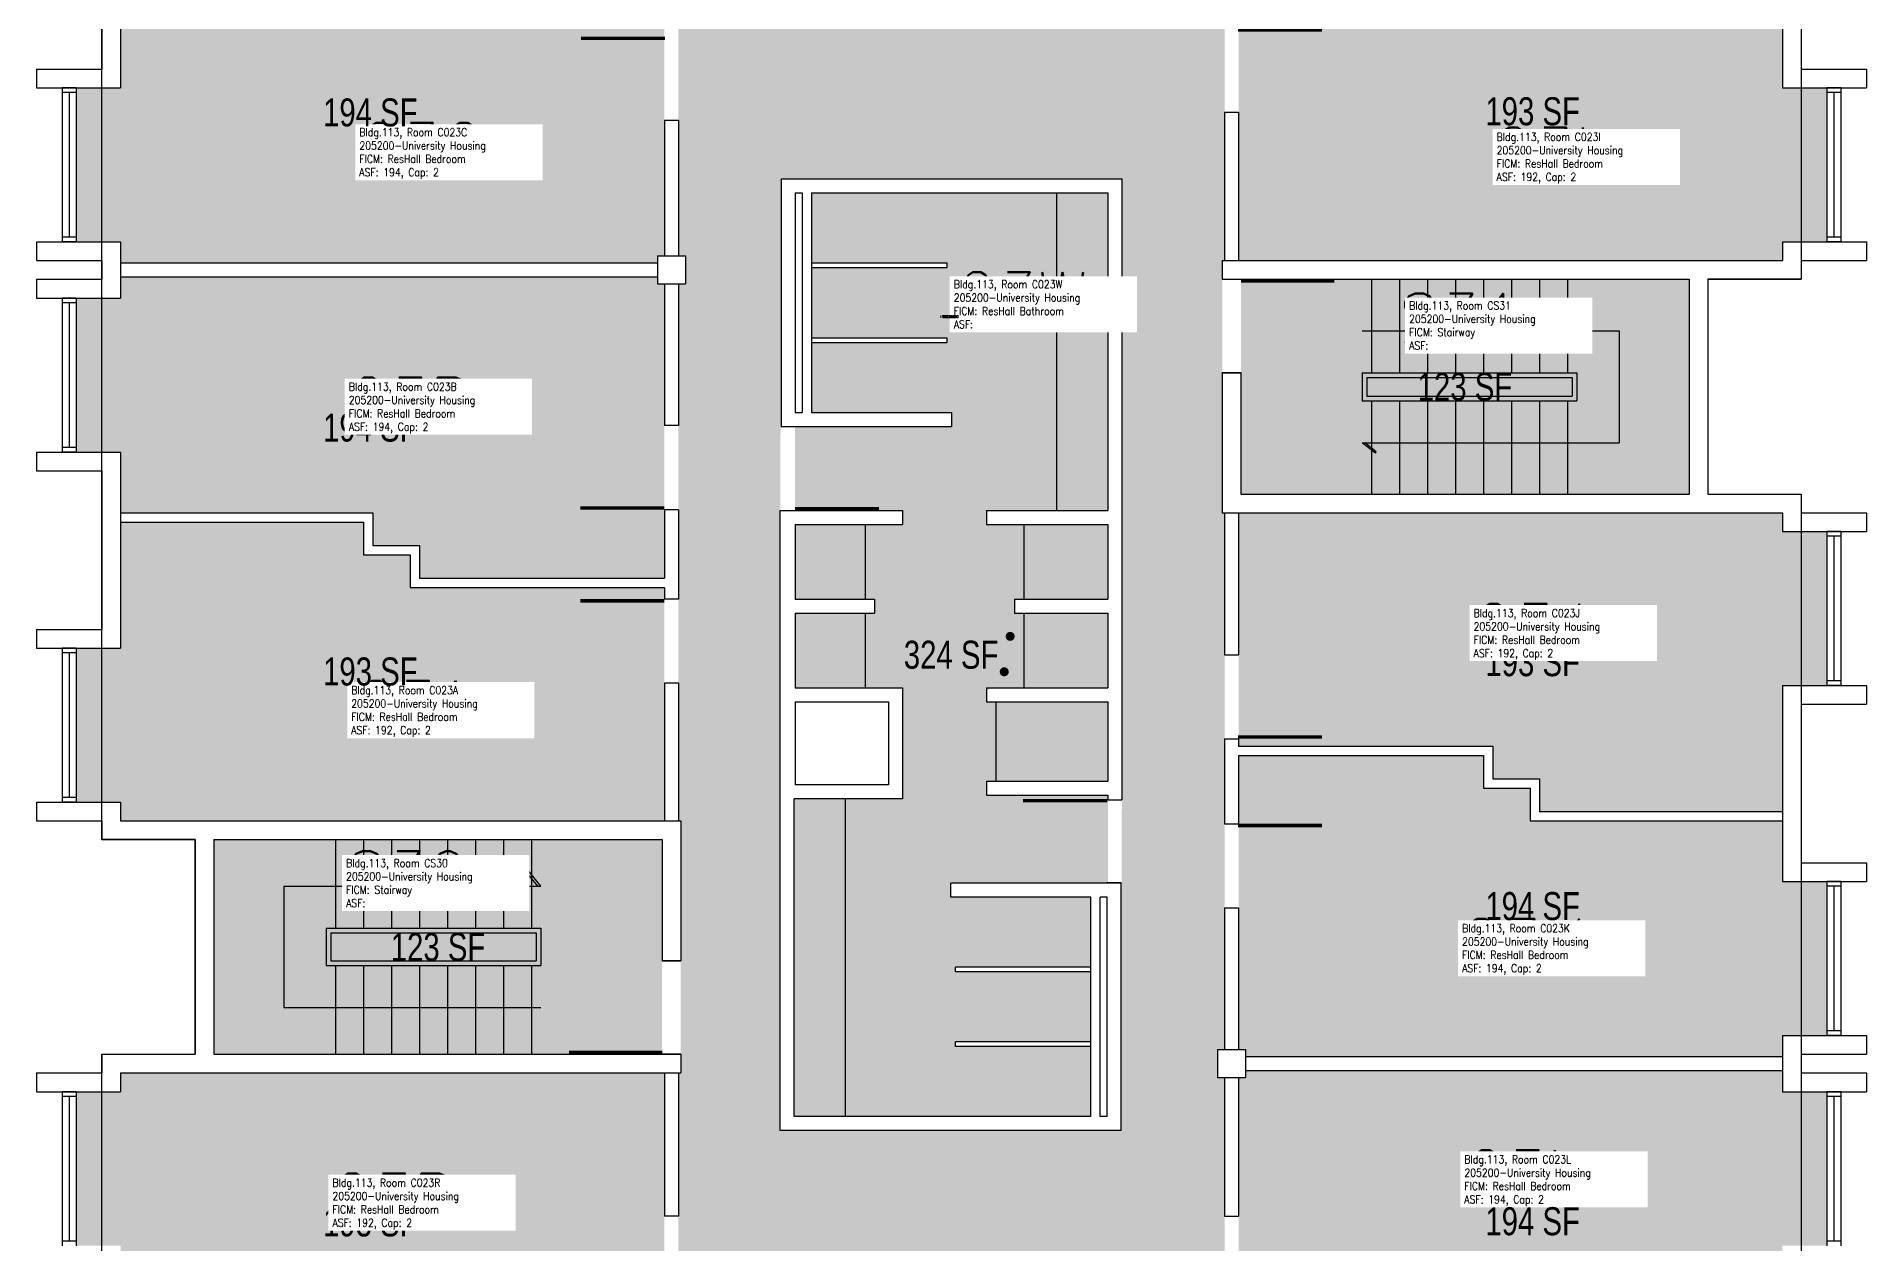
# Model space of a CAD drawing. Header units: inches. Extents: x -168 to 3268, y -1228 to 4808.
# Drawn here: x 1672 to 2456, y 2443 to 2960 of the extents above; entities that cross this region are included whole.
import ezdxf
from ezdxf.enums import TextEntityAlignment as Align

# ---------------------------------------------------------------- set-up
doc = ezdxf.new("R2010")
doc.units = ezdxf.units.IN
doc.header["$LTSCALE"] = 100
doc.header["$MEASUREMENT"] = 0
doc.layers.get('0').update_dxf_attribs({"linetype": 'CONTINUOUS'})
for name, color, linetype in [('A-DOOR', 2, 'CONTINUOUS'), ('A-FLOR', 3, 'CONTINUOUS'), ('A-GLAZ', 1, 'CONTINUOUS'), ('A-GLAZ-SILL', 2, 'CONTINUOUS'), ('A-IDEN-ICON', 4, 'CONTINUOUS'), ('A-IDEN-RNUM', 7, 'CONTINUOUS'), ('A-IDEN-SNUM', 4, 'CONTINUOUS'), ('A-IDEN-VNUM', 4, 'CONTINUOUS'), ('A-SITE', 3, 'CONTINUOUS'), ('A-WALL', 5, 'CONTINUOUS'), ('AREA-TEXT', 3, 'CONTINUOUS'), ('Rooms-Category-Color', 7, 'CONTINUOUS'), ('Rooms-College-Color', 7, 'CONTINUOUS'), ('Rooms-Department-Color', 7, 'CONTINUOUS'), ('Rooms-Division-Color', 7, 'CONTINUOUS'), ('Rooms-Information', 7, 'CONTINUOUS')]:
    doc.layers.add(name, color=color, linetype=linetype)
doc.styles.add('AREA', font='arial.ttf', dxfattribs={"width": 0.75, "height": 12})
doc.styles.add('ROOMSNUMBER', font='TXT.SHX', dxfattribs={"height": 1})
doc.styles.add('ROOMVNUMBER', font='simplex.shx', dxfattribs={"width": 0.85})

# ---------------------------------------------------------------- blocks, each defined once
blk = doc.blocks.new('CPBATH')
at = {"const_width": 0.0127}
for points in [[(0.0571, 0.0168, 0.861492), (-0.0551, 0, 1)], [(0.0571, 0.0168, 0.729002), (-0.0084, -0.0042, 1)], [(-0.0551, 0, 0.726902), (0.0487, -0.0337, 1)], [(-0.0084, -0.0042, 0.609468), (0.0487, -0.0337, 1)]]:
    blk.add_lwpolyline(points, format="xyb", dxfattribs=at)
at = {"const_width": 0.00637}
for points in [[(0.0544, 0.0152, 1), (0.0599, 0.0184, 1)], [(0.0459, -0.0353, 1), (0.0515, -0.0321, 1)]]:
    blk.add_lwpolyline(points, format="xyb", close=True, dxfattribs=at)

msp = doc.modelspace()

# ---------------------------------------------------------------- hatches: boundary and pattern name
at = {"layer": 'Rooms-Category-Color', "true_color": 0x728ef3}
for points in [[(2101.05, 3097), (2127, 3097), (2127, 3141), (2130.24, 3141), (2166.24, 3141), (2181, 3141), (2181, 3106), (2178, 3106), (2178, 3094), (2181, 3094), (2181, 3035.42), (2181, 2999.42), (2181, 2963.61), (2181, 2999.42), (2181, 2963.61), (2181, 2927.61), (2181, 2864), (2180, 2864), (2180, 2856), (2180, 2816), (2180, 2756), (2181, 2756), (2181, 2696.54), (2137, 2696.54), (2137, 2899), (1991, 2899), (1991, 2792.95), (1990.73, 2789.95), (1990.66, 2757), (1990.65, 2753.95), (1990.65, 2696.54), (1947, 2696.54), (1947, 2757.32), (1947, 2793.32), (1947, 2854), (1950, 2854), (1950, 2866), (1947, 2866), (1947, 2923.98), (1947, 2959.98), (1947, 2995.79), (1947, 2959.98), (1947, 2995.79), (1947, 3031.79), (1947, 3094), (1950, 3094), (1950, 3097), (1952.03, 3097), (1988.03, 3097), (2058, 3097), (2058, 3094), (2070, 3094), (2070, 3097), (2071.05, 3097)], [(1812, 2992), (1812, 2978), (1832, 2978), (1832, 2964), (1941, 2964), (1941, 2923.98), (1941, 2866), (1938, 2866), (1938, 2863), (1708, 2863), (1708, 2872), (1689, 2872), (1689, 2938), (1708, 2938), (1708, 2992)], [(2420, 2938), (2420, 2964), (2312, 2964), (2312, 2978), (2292, 2978), (2292, 2992), (2187, 2992), (2187, 2963.61), (2187, 2992), (2187, 2963.61), (2187, 2927.61), (2187, 2864), (2420, 2864), (2420, 2872), (2439, 2872), (2439, 2938)], [(2131, 2675), (2131, 2647), (2131, 2641), (2079, 2641), (2079, 2635), (2131, 2635), (2131, 2633), (2131, 2602), (2131, 2599), (2131, 2597.38), (2063.91, 2597.37), (2063.65, 2593), (2063.65, 2591.38), (2123.98, 2591.38), (2123.65, 2561.38), (2065.65, 2561.38), (2065.65, 2559.38), (2123.65, 2559.38), (2123.65, 2529.38), (2065.65, 2529.38), (2065.65, 2527.38), (2123.65, 2527.38), (2123.65, 2523), (2123.65, 2497.38), (1996.65, 2497.38), (1996.65, 2523), (1996.65, 2633.38), (2043, 2633.38), (2043, 2642), (2043, 2681), (1997, 2681), (1997, 2702), (1997, 2705), (1997, 2711), (1997, 2713), (2031, 2713), (2031, 2719), (1997, 2719), (1997, 2745), (1997, 2751), (2043, 2751), (2043, 2757), (1997, 2757), (1997, 2789.95), (1997, 2793), (2064, 2793), (2064, 2799), (2004, 2799), (2004, 2829), (2062, 2829), (2062, 2831), (2004, 2831), (2004, 2861), (2062, 2861), (2062, 2863), (2004, 2863), (2004, 2893), (2131, 2893), (2131, 2757), (2079, 2757), (2079, 2751), (2131, 2751), (2131, 2719), (2100, 2719), (2091, 2719), (2091, 2713), (2131, 2713), (2131, 2683), (2131, 2681), (2079, 2681), (2079, 2675)], [(1708, 2782), (1708, 2756), (1816, 2756), (1816, 2742), (1836, 2742), (1836, 2728), (1941, 2728), (1941, 2757.32), (1941, 2793.32), (1941, 2854), (1938, 2854), (1938, 2857), (1708, 2857), (1708, 2848), (1689, 2848), (1689, 2782), (1708, 2782), (1689, 2782)], [(1689, 2698), (1708, 2698), (1708, 2752), (1812, 2752), (1812, 2738), (1832, 2738), (1832, 2724), (1941, 2724), (1941, 2719), (1941, 2683), (1941, 2624), (1708, 2624), (1708, 2632), (1689, 2632)], [(2420, 2682), (2439, 2682), (2439, 2748), (2420, 2748), (2420, 2756), (2187, 2756), (2187, 2695.18), (2187, 2656), (2296, 2656), (2296, 2642), (2316, 2642), (2316, 2628), (2420, 2628)], [(2137, 2696.54), (2181, 2696.54), (2181, 2659.18), (2181, 2622.74), (2181, 2659.18), (2181, 2622.74), (2181, 2586.74), (2181, 2526), (2178, 2526), (2178, 2514), (2181, 2514), (2181, 2418.67), (2181, 2382.84), (2181, 2346.84), (2181, 2286), (2178, 2286), (2178, 2284), (2178, 2283), (2176.26, 2283), (2140.26, 2283), (2070, 2283), (2070, 2286), (2058, 2286), (2058, 2283), (2056.96, 2283), (2026.96, 2283), (2001, 2283), (2001, 2239), (1998.64, 2239), (1962.64, 2239), (1947, 2239), (1947, 2274), (1950, 2274), (1950, 2286), (1947, 2286), (1947, 2345.93), (1947, 2381.93), (1947, 2418.73), (1947, 2381.93), (1947, 2418.73), (1947, 2454.73), (1947, 2516), (1948, 2516), (1948, 2524), (1948, 2564), (1948, 2624), (1947, 2624), (1947, 2683), (1947, 2696.54), (1990.65, 2696.54), (1990.65, 2670), (1990.65, 2517), (1990.65, 2491.38), (2136.65, 2491.38), (2136.72, 2517), (2136.91, 2597.38), (2136.92, 2602), (2136.99, 2633), (2137, 2638)], [(2439, 2598), (2439, 2532), (2420, 2532), (2420, 2523), (2190, 2523), (2190, 2526), (2187, 2526), (2187, 2652), (2292, 2652), (2292, 2638), (2312, 2638), (2312, 2624), (2420, 2624), (2420, 2598)], [(2420, 2508), (2420, 2517), (2190, 2517), (2190, 2514), (2187, 2514), (2187, 2416), (2296, 2416), (2296, 2402), (2316, 2402), (2316, 2388), (2420, 2388), (2420, 2442), (2439, 2442), (2439, 2508)], [(1816, 2416), (1816, 2402), (1836, 2402), (1836, 2388), (1941, 2388), (1941, 2418.73), (1941, 2388), (1941, 2418.73), (1941, 2454.73), (1941, 2516), (1887, 2516), (1881, 2516), (1802, 2516), (1796, 2516), (1708, 2516), (1708, 2508), (1689, 2508), (1689, 2442), (1708, 2442), (1708, 2416)]]:
    msp.add_hatch(color=171, dxfattribs=at).paths.add_polyline_path(points)
at = {"layer": 'Rooms-Category-Color', "true_color": 0xadadad}
for points in [[(2332, 2856), (2380, 2856), (2380, 2764), (2332, 2764), (2326, 2764), (2188, 2764), (2188, 2816), (2188, 2856), (2326, 2856)], [(1796, 2524), (1802, 2524), (1940, 2524), (1940, 2564), (1940, 2616), (1802, 2616), (1796, 2616), (1748, 2616), (1748, 2524)]]:
    msp.add_hatch(color=253, dxfattribs=at).paths.add_polyline_path(points)
at = {"layer": 'Rooms-College-Color', "true_color": 0xadadad}
for points in [[(2101.05, 3097), (2127, 3097), (2127, 3141), (2130.24, 3141), (2166.24, 3141), (2181, 3141), (2181, 3106), (2178, 3106), (2178, 3094), (2181, 3094), (2181, 3035.42), (2181, 2999.42), (2181, 2963.61), (2181, 2999.42), (2181, 2963.61), (2181, 2927.61), (2181, 2864), (2180, 2864), (2180, 2856), (2180, 2816), (2180, 2756), (2181, 2756), (2181, 2696.54), (2137, 2696.54), (2137, 2899), (1991, 2899), (1991, 2792.95), (1990.73, 2789.95), (1990.66, 2757), (1990.65, 2753.95), (1990.65, 2696.54), (1947, 2696.54), (1947, 2757.32), (1947, 2793.32), (1947, 2854), (1950, 2854), (1950, 2866), (1947, 2866), (1947, 2923.98), (1947, 2959.98), (1947, 2995.79), (1947, 2959.98), (1947, 2995.79), (1947, 3031.79), (1947, 3094), (1950, 3094), (1950, 3097), (1952.03, 3097), (1988.03, 3097), (2058, 3097), (2058, 3094), (2070, 3094), (2070, 3097), (2071.05, 3097)], [(1812, 2992), (1812, 2978), (1832, 2978), (1832, 2964), (1941, 2964), (1941, 2923.98), (1941, 2866), (1938, 2866), (1938, 2863), (1708, 2863), (1708, 2872), (1689, 2872), (1689, 2938), (1708, 2938), (1708, 2992)], [(2420, 2938), (2420, 2964), (2312, 2964), (2312, 2978), (2292, 2978), (2292, 2992), (2187, 2992), (2187, 2963.61), (2187, 2992), (2187, 2963.61), (2187, 2927.61), (2187, 2864), (2420, 2864), (2420, 2872), (2439, 2872), (2439, 2938)], [(2131, 2675), (2131, 2647), (2131, 2641), (2079, 2641), (2079, 2635), (2131, 2635), (2131, 2633), (2131, 2602), (2131, 2599), (2131, 2597.38), (2063.91, 2597.37), (2063.65, 2593), (2063.65, 2591.38), (2123.98, 2591.38), (2123.65, 2561.38), (2065.65, 2561.38), (2065.65, 2559.38), (2123.65, 2559.38), (2123.65, 2529.38), (2065.65, 2529.38), (2065.65, 2527.38), (2123.65, 2527.38), (2123.65, 2523), (2123.65, 2497.38), (1996.65, 2497.38), (1996.65, 2523), (1996.65, 2633.38), (2043, 2633.38), (2043, 2642), (2043, 2681), (1997, 2681), (1997, 2702), (1997, 2705), (1997, 2711), (1997, 2713), (2031, 2713), (2031, 2719), (1997, 2719), (1997, 2745), (1997, 2751), (2043, 2751), (2043, 2757), (1997, 2757), (1997, 2789.95), (1997, 2793), (2064, 2793), (2064, 2799), (2004, 2799), (2004, 2829), (2062, 2829), (2062, 2831), (2004, 2831), (2004, 2861), (2062, 2861), (2062, 2863), (2004, 2863), (2004, 2893), (2131, 2893), (2131, 2757), (2079, 2757), (2079, 2751), (2131, 2751), (2131, 2719), (2100, 2719), (2091, 2719), (2091, 2713), (2131, 2713), (2131, 2683), (2131, 2681), (2079, 2681), (2079, 2675)], [(1708, 2782), (1708, 2756), (1816, 2756), (1816, 2742), (1836, 2742), (1836, 2728), (1941, 2728), (1941, 2757.32), (1941, 2793.32), (1941, 2854), (1938, 2854), (1938, 2857), (1708, 2857), (1708, 2848), (1689, 2848), (1689, 2782), (1708, 2782), (1689, 2782)], [(2332, 2856), (2380, 2856), (2380, 2764), (2332, 2764), (2326, 2764), (2188, 2764), (2188, 2816), (2188, 2856), (2326, 2856)], [(1689, 2698), (1708, 2698), (1708, 2752), (1812, 2752), (1812, 2738), (1832, 2738), (1832, 2724), (1941, 2724), (1941, 2719), (1941, 2683), (1941, 2624), (1708, 2624), (1708, 2632), (1689, 2632)], [(2420, 2682), (2439, 2682), (2439, 2748), (2420, 2748), (2420, 2756), (2187, 2756), (2187, 2695.18), (2187, 2656), (2296, 2656), (2296, 2642), (2316, 2642), (2316, 2628), (2420, 2628)], [(2137, 2696.54), (2181, 2696.54), (2181, 2659.18), (2181, 2622.74), (2181, 2659.18), (2181, 2622.74), (2181, 2586.74), (2181, 2526), (2178, 2526), (2178, 2514), (2181, 2514), (2181, 2418.67), (2181, 2382.84), (2181, 2346.84), (2181, 2286), (2178, 2286), (2178, 2284), (2178, 2283), (2176.26, 2283), (2140.26, 2283), (2070, 2283), (2070, 2286), (2058, 2286), (2058, 2283), (2056.96, 2283), (2026.96, 2283), (2001, 2283), (2001, 2239), (1998.64, 2239), (1962.64, 2239), (1947, 2239), (1947, 2274), (1950, 2274), (1950, 2286), (1947, 2286), (1947, 2345.93), (1947, 2381.93), (1947, 2418.73), (1947, 2381.93), (1947, 2418.73), (1947, 2454.73), (1947, 2516), (1948, 2516), (1948, 2524), (1948, 2564), (1948, 2624), (1947, 2624), (1947, 2683), (1947, 2696.54), (1990.65, 2696.54), (1990.65, 2670), (1990.65, 2517), (1990.65, 2491.38), (2136.65, 2491.38), (2136.72, 2517), (2136.91, 2597.38), (2136.92, 2602), (2136.99, 2633), (2137, 2638)], [(2439, 2598), (2439, 2532), (2420, 2532), (2420, 2523), (2190, 2523), (2190, 2526), (2187, 2526), (2187, 2652), (2292, 2652), (2292, 2638), (2312, 2638), (2312, 2624), (2420, 2624), (2420, 2598)], [(1796, 2524), (1802, 2524), (1940, 2524), (1940, 2564), (1940, 2616), (1802, 2616), (1796, 2616), (1748, 2616), (1748, 2524)], [(2420, 2508), (2420, 2517), (2190, 2517), (2190, 2514), (2187, 2514), (2187, 2416), (2296, 2416), (2296, 2402), (2316, 2402), (2316, 2388), (2420, 2388), (2420, 2442), (2439, 2442), (2439, 2508)], [(1816, 2416), (1816, 2402), (1836, 2402), (1836, 2388), (1941, 2388), (1941, 2418.73), (1941, 2388), (1941, 2418.73), (1941, 2454.73), (1941, 2516), (1887, 2516), (1881, 2516), (1802, 2516), (1796, 2516), (1708, 2516), (1708, 2508), (1689, 2508), (1689, 2442), (1708, 2442), (1708, 2416)]]:
    msp.add_hatch(color=253, dxfattribs=at).paths.add_polyline_path(points)
at = {"layer": 'Rooms-Department-Color', "true_color": 0x604aed}
for points in [[(2101.05, 3097), (2127, 3097), (2127, 3141), (2130.24, 3141), (2166.24, 3141), (2181, 3141), (2181, 3106), (2178, 3106), (2178, 3094), (2181, 3094), (2181, 3035.42), (2181, 2999.42), (2181, 2963.61), (2181, 2999.42), (2181, 2963.61), (2181, 2927.61), (2181, 2864), (2180, 2864), (2180, 2856), (2180, 2816), (2180, 2756), (2181, 2756), (2181, 2696.54), (2137, 2696.54), (2137, 2899), (1991, 2899), (1991, 2792.95), (1990.73, 2789.95), (1990.66, 2757), (1990.65, 2753.95), (1990.65, 2696.54), (1947, 2696.54), (1947, 2757.32), (1947, 2793.32), (1947, 2854), (1950, 2854), (1950, 2866), (1947, 2866), (1947, 2923.98), (1947, 2959.98), (1947, 2995.79), (1947, 2959.98), (1947, 2995.79), (1947, 3031.79), (1947, 3094), (1950, 3094), (1950, 3097), (1952.03, 3097), (1988.03, 3097), (2058, 3097), (2058, 3094), (2070, 3094), (2070, 3097), (2071.05, 3097)], [(1812, 2992), (1812, 2978), (1832, 2978), (1832, 2964), (1941, 2964), (1941, 2923.98), (1941, 2866), (1938, 2866), (1938, 2863), (1708, 2863), (1708, 2872), (1689, 2872), (1689, 2938), (1708, 2938), (1708, 2992)], [(2420, 2938), (2420, 2964), (2312, 2964), (2312, 2978), (2292, 2978), (2292, 2992), (2187, 2992), (2187, 2963.61), (2187, 2992), (2187, 2963.61), (2187, 2927.61), (2187, 2864), (2420, 2864), (2420, 2872), (2439, 2872), (2439, 2938)], [(2131, 2675), (2131, 2647), (2131, 2641), (2079, 2641), (2079, 2635), (2131, 2635), (2131, 2633), (2131, 2602), (2131, 2599), (2131, 2597.38), (2063.91, 2597.37), (2063.65, 2593), (2063.65, 2591.38), (2123.98, 2591.38), (2123.65, 2561.38), (2065.65, 2561.38), (2065.65, 2559.38), (2123.65, 2559.38), (2123.65, 2529.38), (2065.65, 2529.38), (2065.65, 2527.38), (2123.65, 2527.38), (2123.65, 2523), (2123.65, 2497.38), (1996.65, 2497.38), (1996.65, 2523), (1996.65, 2633.38), (2043, 2633.38), (2043, 2642), (2043, 2681), (1997, 2681), (1997, 2702), (1997, 2705), (1997, 2711), (1997, 2713), (2031, 2713), (2031, 2719), (1997, 2719), (1997, 2745), (1997, 2751), (2043, 2751), (2043, 2757), (1997, 2757), (1997, 2789.95), (1997, 2793), (2064, 2793), (2064, 2799), (2004, 2799), (2004, 2829), (2062, 2829), (2062, 2831), (2004, 2831), (2004, 2861), (2062, 2861), (2062, 2863), (2004, 2863), (2004, 2893), (2131, 2893), (2131, 2757), (2079, 2757), (2079, 2751), (2131, 2751), (2131, 2719), (2100, 2719), (2091, 2719), (2091, 2713), (2131, 2713), (2131, 2683), (2131, 2681), (2079, 2681), (2079, 2675)], [(1708, 2782), (1708, 2756), (1816, 2756), (1816, 2742), (1836, 2742), (1836, 2728), (1941, 2728), (1941, 2757.32), (1941, 2793.32), (1941, 2854), (1938, 2854), (1938, 2857), (1708, 2857), (1708, 2848), (1689, 2848), (1689, 2782), (1708, 2782), (1689, 2782)], [(1689, 2698), (1708, 2698), (1708, 2752), (1812, 2752), (1812, 2738), (1832, 2738), (1832, 2724), (1941, 2724), (1941, 2719), (1941, 2683), (1941, 2624), (1708, 2624), (1708, 2632), (1689, 2632)], [(2420, 2682), (2439, 2682), (2439, 2748), (2420, 2748), (2420, 2756), (2187, 2756), (2187, 2695.18), (2187, 2656), (2296, 2656), (2296, 2642), (2316, 2642), (2316, 2628), (2420, 2628)], [(2137, 2696.54), (2181, 2696.54), (2181, 2659.18), (2181, 2622.74), (2181, 2659.18), (2181, 2622.74), (2181, 2586.74), (2181, 2526), (2178, 2526), (2178, 2514), (2181, 2514), (2181, 2418.67), (2181, 2382.84), (2181, 2346.84), (2181, 2286), (2178, 2286), (2178, 2284), (2178, 2283), (2176.26, 2283), (2140.26, 2283), (2070, 2283), (2070, 2286), (2058, 2286), (2058, 2283), (2056.96, 2283), (2026.96, 2283), (2001, 2283), (2001, 2239), (1998.64, 2239), (1962.64, 2239), (1947, 2239), (1947, 2274), (1950, 2274), (1950, 2286), (1947, 2286), (1947, 2345.93), (1947, 2381.93), (1947, 2418.73), (1947, 2381.93), (1947, 2418.73), (1947, 2454.73), (1947, 2516), (1948, 2516), (1948, 2524), (1948, 2564), (1948, 2624), (1947, 2624), (1947, 2683), (1947, 2696.54), (1990.65, 2696.54), (1990.65, 2670), (1990.65, 2517), (1990.65, 2491.38), (2136.65, 2491.38), (2136.72, 2517), (2136.91, 2597.38), (2136.92, 2602), (2136.99, 2633), (2137, 2638)], [(2439, 2598), (2439, 2532), (2420, 2532), (2420, 2523), (2190, 2523), (2190, 2526), (2187, 2526), (2187, 2652), (2292, 2652), (2292, 2638), (2312, 2638), (2312, 2624), (2420, 2624), (2420, 2598)], [(2420, 2508), (2420, 2517), (2190, 2517), (2190, 2514), (2187, 2514), (2187, 2416), (2296, 2416), (2296, 2402), (2316, 2402), (2316, 2388), (2420, 2388), (2420, 2442), (2439, 2442), (2439, 2508)], [(1816, 2416), (1816, 2402), (1836, 2402), (1836, 2388), (1941, 2388), (1941, 2418.73), (1941, 2388), (1941, 2418.73), (1941, 2454.73), (1941, 2516), (1887, 2516), (1881, 2516), (1802, 2516), (1796, 2516), (1708, 2516), (1708, 2508), (1689, 2508), (1689, 2442), (1708, 2442), (1708, 2416)]]:
    msp.add_hatch(color=173, dxfattribs=at).paths.add_polyline_path(points)
at = {"layer": 'Rooms-Department-Color', "true_color": 0xacacac}
for points in [[(2332, 2856), (2380, 2856), (2380, 2764), (2332, 2764), (2326, 2764), (2188, 2764), (2188, 2816), (2188, 2856), (2326, 2856)], [(1796, 2524), (1802, 2524), (1940, 2524), (1940, 2564), (1940, 2616), (1802, 2616), (1796, 2616), (1748, 2616), (1748, 2524)]]:
    msp.add_hatch(color=253, dxfattribs=at).paths.add_polyline_path(points)
at = {"layer": 'Rooms-Division-Color', "true_color": 0x604aed}
for points in [[(2101.05, 3097), (2127, 3097), (2127, 3141), (2130.24, 3141), (2166.24, 3141), (2181, 3141), (2181, 3106), (2178, 3106), (2178, 3094), (2181, 3094), (2181, 3035.42), (2181, 2999.42), (2181, 2963.61), (2181, 2999.42), (2181, 2963.61), (2181, 2927.61), (2181, 2864), (2180, 2864), (2180, 2856), (2180, 2816), (2180, 2756), (2181, 2756), (2181, 2696.54), (2137, 2696.54), (2137, 2899), (1991, 2899), (1991, 2792.95), (1990.73, 2789.95), (1990.66, 2757), (1990.65, 2753.95), (1990.65, 2696.54), (1947, 2696.54), (1947, 2757.32), (1947, 2793.32), (1947, 2854), (1950, 2854), (1950, 2866), (1947, 2866), (1947, 2923.98), (1947, 2959.98), (1947, 2995.79), (1947, 2959.98), (1947, 2995.79), (1947, 3031.79), (1947, 3094), (1950, 3094), (1950, 3097), (1952.03, 3097), (1988.03, 3097), (2058, 3097), (2058, 3094), (2070, 3094), (2070, 3097), (2071.05, 3097)], [(1812, 2992), (1812, 2978), (1832, 2978), (1832, 2964), (1941, 2964), (1941, 2923.98), (1941, 2866), (1938, 2866), (1938, 2863), (1708, 2863), (1708, 2872), (1689, 2872), (1689, 2938), (1708, 2938), (1708, 2992)], [(2420, 2938), (2420, 2964), (2312, 2964), (2312, 2978), (2292, 2978), (2292, 2992), (2187, 2992), (2187, 2963.61), (2187, 2992), (2187, 2963.61), (2187, 2927.61), (2187, 2864), (2420, 2864), (2420, 2872), (2439, 2872), (2439, 2938)], [(2131, 2675), (2131, 2647), (2131, 2641), (2079, 2641), (2079, 2635), (2131, 2635), (2131, 2633), (2131, 2602), (2131, 2599), (2131, 2597.38), (2063.91, 2597.37), (2063.65, 2593), (2063.65, 2591.38), (2123.98, 2591.38), (2123.65, 2561.38), (2065.65, 2561.38), (2065.65, 2559.38), (2123.65, 2559.38), (2123.65, 2529.38), (2065.65, 2529.38), (2065.65, 2527.38), (2123.65, 2527.38), (2123.65, 2523), (2123.65, 2497.38), (1996.65, 2497.38), (1996.65, 2523), (1996.65, 2633.38), (2043, 2633.38), (2043, 2642), (2043, 2681), (1997, 2681), (1997, 2702), (1997, 2705), (1997, 2711), (1997, 2713), (2031, 2713), (2031, 2719), (1997, 2719), (1997, 2745), (1997, 2751), (2043, 2751), (2043, 2757), (1997, 2757), (1997, 2789.95), (1997, 2793), (2064, 2793), (2064, 2799), (2004, 2799), (2004, 2829), (2062, 2829), (2062, 2831), (2004, 2831), (2004, 2861), (2062, 2861), (2062, 2863), (2004, 2863), (2004, 2893), (2131, 2893), (2131, 2757), (2079, 2757), (2079, 2751), (2131, 2751), (2131, 2719), (2100, 2719), (2091, 2719), (2091, 2713), (2131, 2713), (2131, 2683), (2131, 2681), (2079, 2681), (2079, 2675)], [(1708, 2782), (1708, 2756), (1816, 2756), (1816, 2742), (1836, 2742), (1836, 2728), (1941, 2728), (1941, 2757.32), (1941, 2793.32), (1941, 2854), (1938, 2854), (1938, 2857), (1708, 2857), (1708, 2848), (1689, 2848), (1689, 2782), (1708, 2782), (1689, 2782)], [(1689, 2698), (1708, 2698), (1708, 2752), (1812, 2752), (1812, 2738), (1832, 2738), (1832, 2724), (1941, 2724), (1941, 2719), (1941, 2683), (1941, 2624), (1708, 2624), (1708, 2632), (1689, 2632)], [(2420, 2682), (2439, 2682), (2439, 2748), (2420, 2748), (2420, 2756), (2187, 2756), (2187, 2695.18), (2187, 2656), (2296, 2656), (2296, 2642), (2316, 2642), (2316, 2628), (2420, 2628)], [(2137, 2696.54), (2181, 2696.54), (2181, 2659.18), (2181, 2622.74), (2181, 2659.18), (2181, 2622.74), (2181, 2586.74), (2181, 2526), (2178, 2526), (2178, 2514), (2181, 2514), (2181, 2418.67), (2181, 2382.84), (2181, 2346.84), (2181, 2286), (2178, 2286), (2178, 2284), (2178, 2283), (2176.26, 2283), (2140.26, 2283), (2070, 2283), (2070, 2286), (2058, 2286), (2058, 2283), (2056.96, 2283), (2026.96, 2283), (2001, 2283), (2001, 2239), (1998.64, 2239), (1962.64, 2239), (1947, 2239), (1947, 2274), (1950, 2274), (1950, 2286), (1947, 2286), (1947, 2345.93), (1947, 2381.93), (1947, 2418.73), (1947, 2381.93), (1947, 2418.73), (1947, 2454.73), (1947, 2516), (1948, 2516), (1948, 2524), (1948, 2564), (1948, 2624), (1947, 2624), (1947, 2683), (1947, 2696.54), (1990.65, 2696.54), (1990.65, 2670), (1990.65, 2517), (1990.65, 2491.38), (2136.65, 2491.38), (2136.72, 2517), (2136.91, 2597.38), (2136.92, 2602), (2136.99, 2633), (2137, 2638)], [(2439, 2598), (2439, 2532), (2420, 2532), (2420, 2523), (2190, 2523), (2190, 2526), (2187, 2526), (2187, 2652), (2292, 2652), (2292, 2638), (2312, 2638), (2312, 2624), (2420, 2624), (2420, 2598)], [(2420, 2508), (2420, 2517), (2190, 2517), (2190, 2514), (2187, 2514), (2187, 2416), (2296, 2416), (2296, 2402), (2316, 2402), (2316, 2388), (2420, 2388), (2420, 2442), (2439, 2442), (2439, 2508)], [(1816, 2416), (1816, 2402), (1836, 2402), (1836, 2388), (1941, 2388), (1941, 2418.73), (1941, 2388), (1941, 2418.73), (1941, 2454.73), (1941, 2516), (1887, 2516), (1881, 2516), (1802, 2516), (1796, 2516), (1708, 2516), (1708, 2508), (1689, 2508), (1689, 2442), (1708, 2442), (1708, 2416)]]:
    msp.add_hatch(color=173, dxfattribs=at).paths.add_polyline_path(points)
at = {"layer": 'Rooms-Division-Color', "true_color": 0xadadad}
for points in [[(2332, 2856), (2380, 2856), (2380, 2764), (2332, 2764), (2326, 2764), (2188, 2764), (2188, 2816), (2188, 2856), (2326, 2856)], [(1796, 2524), (1802, 2524), (1940, 2524), (1940, 2564), (1940, 2616), (1802, 2616), (1796, 2616), (1748, 2616), (1748, 2524)]]:
    msp.add_hatch(color=253, dxfattribs=at).paths.add_polyline_path(points)

# ---------------------------------------------------------------- linework, layer by layer
at = {"layer": 'A-DOOR'}
for points in [[(2186.7, 2962.86, 1.5, 1.5, 0), (2222.7, 2962.86, 0, 0, 0), (2222.7, 2962.11, 0, 0, -0.414214), (2185.2, 2927.61, 0, 0, -0.414214)], [(1941.21, 2959.23, 1.5, 1.5, 0), (1905.21, 2959.23, 0, 0, 0), (1905.21, 2958.48, 0, 0, 0.414214), (1942.71, 2923.98, 0, 0, 0.414214)], [(2187.99, 2855.37, 1.5, 1.5, 0), (2227.99, 2855.37, 0, 0, 0), (2227.99, 2854.62, 0, 0, -0.414214), (2186.49, 2816.12, 0, 0, -0.414214)], [(1941.02, 2758.07, 1.5, 1.5, 0), (1905.02, 2758.07, 0, 0, 0), (1905.02, 2758.82, 0, 0, -0.414214), (1942.52, 2793.32, 0, 0, -0.414214)], [(1996.95, 2757.7, 1.5, 1.5, 0), (2032.95, 2757.7, 0, 0, 0), (2032.95, 2758.45, 0, 0, 0.414214), (1995.45, 2792.95, 0, 0, 0.414214)], [(1940.98, 2718.25, 1.5, 1.5, 0), (1904.98, 2718.25, 0, 0, 0), (1904.98, 2717.5, 0, 0, 0.414214), (1942.48, 2683, 0, 0, 0.414214)], [(2186.72, 2659.93, 1.5, 1.5, 0), (2222.72, 2659.93, 0, 0, 0), (2222.72, 2660.68, 0, 0, 0.414214), (2185.22, 2695.18, 0, 0, 0.414214)], [(2130.7, 2632.68, 1.5, 1.5, 0), (2094.7, 2632.68, 0, 0, 0), (2094.7, 2631.93, 0, 0, 0.414214), (2132.2, 2597.43, 0, 0, 0.414214)], [(2186.72, 2621.99, 1.5, 1.5, 0), (2222.72, 2621.99, 0, 0, 0), (2222.72, 2621.24, 0, 0, -0.414214), (2185.22, 2586.74, 0, 0, -0.414214)], [(1940.06, 2524.87, 1.5, 1.5, 0), (1900.06, 2524.87, 0, 0, 0), (1900.06, 2524.12, 0, 0, -0.414214), (1940.06, 2564.12, 0, 0, -0.414214)], [(1940.49, 2419.48, 1.5, 1.5, 0), (1904.49, 2419.48, 0, 0, 0), (1904.49, 2420.23, 0, 0, -0.414214), (1941.99, 2454.73, 0, 0, -0.414214)], [(2187.03, 2419.42, 1.5, 1.5, 0), (2223.03, 2419.42, 0, 0, 0), (2223.03, 2420.17, 0, 0, 0.414214), (2185.53, 2454.67, 0, 0, 0.414214)]]:
    msp.add_lwpolyline(points, format="xyseb", dxfattribs=at)
at = {"layer": 'A-FLOR'}
for p, q in [((2109, 2893), (2109, 2757)), ((2244, 2856), (2244, 2816)), ((2256, 2856), (2256, 2816)), ((2268, 2856), (2268, 2816)), ((2280, 2856), (2280, 2816)), ((2292, 2856), (2292, 2816)), ((2304, 2856), (2304, 2816)), ((2316, 2856), (2316, 2816)), ((2328, 2856), (2328, 2816)), ((2240, 2834), (2350, 2834)), ((2350, 2834), (2350, 2786)), ((2244, 2804), (2244, 2764)), ((2256, 2804), (2256, 2764)), ((2268, 2804), (2268, 2764)), ((2280, 2804), (2280, 2764)), ((2292, 2804), (2292, 2764)), ((2304, 2804), (2304, 2764)), ((2316, 2804), (2316, 2764)), ((2328, 2804), (2328, 2764)), ((2240, 2786), (2350, 2786)), ((2240.07, 2786.02), (2245.63, 2781.61)), ((2246.02, 2782.09), (2241.07, 2786)), ((2245.63, 2781.61), (2246.02, 2782.09)), ((2027, 2751), (2027, 2719)), ((2095, 2751), (2095, 2719)), ((2027, 2713), (2027, 2681)), ((2095, 2713), (2095, 2681)), ((2083, 2675), (2083, 2641)), ((2018.65, 2497.38), (2018.65, 2633.38)), ((1800, 2616), (1800, 2578)), ((1812, 2616), (1812, 2578)), ((1824, 2616), (1824, 2578)), ((1836, 2616), (1836, 2578)), ((1848, 2616), (1848, 2578)), ((1860, 2616), (1860, 2578)), ((1872, 2616), (1872, 2578)), ((1884, 2616), (1884, 2578)), ((1778, 2596), (1888, 2596)), ((1778, 2596), (1778, 2544)), ((1882.72, 2602.62), (1881.72, 2602.07)), ((1881.72, 2602.07), (1886.66, 2595.97)), ((1888.02, 2595.97), (1882.72, 2602.62)), ((1800, 2562), (1800, 2524)), ((1812, 2562), (1812, 2524)), ((1824, 2562), (1824, 2524)), ((1836, 2562), (1836, 2524)), ((1848, 2562), (1848, 2524)), ((1860, 2562), (1860, 2524)), ((1872, 2562), (1872, 2524)), ((1884, 2562), (1884, 2524)), ((1778, 2544), (1888, 2544))]:
    msp.add_line(p, q, dxfattribs=at)
at = {"layer": 'A-GLAZ'}
for p, q in [((1686, 2936), (1686, 2874)), ((2442, 2936), (2442, 2874)), ((1686, 2846), (1686, 2784)), ((2442, 2746), (2442, 2684)), ((1686, 2696), (1686, 2634)), ((2442, 2596), (2442, 2534)), ((1686, 2506), (1686, 2444)), ((2442, 2506), (2442, 2444))]:
    msp.add_line(p, q, dxfattribs=at)
at = {"layer": 'A-GLAZ-SILL'}
for p, q in [((1683, 2936), (1683, 2874)), ((1689, 2936), (1689, 2874)), ((2439, 2936), (2439, 2874)), ((2445, 2936), (2445, 2874)), ((1683, 2846), (1683, 2784)), ((1689, 2846), (1689, 2784)), ((2439, 2746), (2439, 2684)), ((2445, 2746), (2445, 2684)), ((1683, 2696), (1683, 2634)), ((1689, 2696), (1689, 2634)), ((2439, 2596), (2439, 2534)), ((2445, 2596), (2445, 2534)), ((1683, 2506), (1683, 2444)), ((1689, 2506), (1689, 2444)), ((2439, 2506), (2439, 2444)), ((2445, 2506), (2445, 2444))]:
    msp.add_line(p, q, dxfattribs=at)
at = {"layer": 'A-SITE'}
msp.add_lwpolyline([(2428, 2276), (2308, 2276), (2308, 2156), (2068, 2156), (2068, 1992), (1820, 1992), (1820, 2276), (1700, 2276), (1700, 2524), (1740, 2524), (1740, 2616), (1700, 2616), (1700, 3104), (1820, 3104), (1820, 3224), (2060, 3224), (2060, 3388), (2308, 3388), (2308, 3104), (2428, 3104), (2428, 2856), (2388, 2856), (2388, 2764), (2428, 2764)], close=True, dxfattribs=at)
at = {"layer": 'A-WALL'}
for p, q in [((1708, 3022), (1708, 2938)), ((2420, 3022), (2420, 2938)), ((1700, 3014), (1700, 2946)), ((2428, 3014), (2428, 2946)), ((1672, 2946), (1672, 2938)), ((1672, 2946), (1700, 2946)), ((2428, 2946), (2456, 2946)), ((2456, 2946), (2456, 2938)), ((1672, 2938), (1708, 2938)), ((1683, 2938), (1683, 2936)), ((1689, 2938), (1683, 2938)), ((1689, 2936), (1683, 2936)), ((1689, 2938), (1689, 2936)), ((2420, 2938), (2456, 2938)), ((2439, 2938), (2439, 2936)), ((2445, 2938), (2439, 2938)), ((2445, 2936), (2439, 2936)), ((2445, 2938), (2445, 2936)), ((2181, 2927.61), (2187, 2927.61)), ((2181, 2927.61), (2181, 2864)), ((2187, 2927.61), (2187, 2864)), ((1947, 2923.98), (1941, 2923.98)), ((1941, 2923.98), (1941, 2866)), ((1947, 2923.98), (1947, 2866)), ((1991, 2899), (2137, 2899)), ((1991, 2899), (1991, 2792.95)), ((1997, 2893), (1997, 2799)), ((1997, 2893), (2000, 2893)), ((2000, 2893), (2000, 2799)), ((2004, 2893), (2131, 2893)), ((2004, 2893), (2004, 2799)), ((2131, 2893), (2131, 2757)), ((2137, 2899), (2137, 2633)), ((1672, 2872), (1672, 2864)), ((1672, 2872), (1708, 2872)), ((1683, 2874), (1683, 2872)), ((1689, 2874), (1683, 2874)), ((1689, 2872), (1683, 2872)), ((1689, 2874), (1689, 2872)), ((1708, 2872), (1708, 2848)), ((2420, 2872), (2420, 2864)), ((2420, 2872), (2456, 2872)), ((2439, 2874), (2439, 2872)), ((2445, 2874), (2439, 2874)), ((2445, 2872), (2439, 2872)), ((2445, 2874), (2445, 2872)), ((2456, 2872), (2456, 2864)), ((1672, 2864), (1700, 2864)), ((1672, 2864), (1700, 2864)), ((1700, 2864), (1700, 2856)), ((1708, 2863), (1938, 2863)), ((1938, 2866), (1950, 2866)), ((1938, 2866), (1938, 2854)), ((1950, 2866), (1950, 2854)), ((2004, 2863), (2062, 2863)), ((2062, 2863), (2062, 2861)), ((2180, 2864), (2420, 2864)), ((2180, 2864), (2180, 2856)), ((2428, 2864), (2456, 2864)), ((2428, 2864), (2428, 2856)), ((1672, 2856), (1672, 2848)), ((1672, 2856), (1700, 2856)), ((1672, 2856), (1700, 2856)), ((1708, 2857), (1938, 2857)), ((1938, 2854), (1950, 2854)), ((1941, 2854), (1941, 2793.32)), ((1947, 2854), (1947, 2793.32)), ((2004, 2861), (2062, 2861)), ((2180, 2856.12), (2197.99, 2856.12)), ((2180, 2856), (2380, 2856)), ((2380, 2856), (2380, 2764)), ((2388, 2856), (2388, 2764)), ((2388, 2856), (2428, 2856)), ((1672, 2848), (1708, 2848)), ((1683, 2848), (1683, 2846)), ((1689, 2848), (1683, 2848)), ((1689, 2846), (1683, 2846)), ((1689, 2848), (1689, 2846)), ((2004, 2831), (2062, 2831)), ((2062, 2831), (2062, 2829)), ((2004, 2829), (2062, 2829)), ((2180, 2816.12), (2188, 2816.12)), ((2180, 2816.12), (2180, 2756)), ((2180, 2816), (2188, 2816)), ((2188, 2816.12), (2188, 2764)), ((2240, 2816), (2332, 2816)), ((2240, 2816), (2240, 2804)), ((2332, 2816), (2332, 2804)), ((2242, 2814), (2330, 2814)), ((2242, 2814), (2242, 2806)), ((2330, 2814), (2330, 2806)), ((1997, 2799), (2000, 2799)), ((2004, 2799), (2064, 2799)), ((2064, 2799), (2064, 2793)), ((2240, 2804), (2332, 2804)), ((2242, 2806), (2330, 2806)), ((1947, 2793.32), (1941, 2793.32)), ((1991, 2793), (2064, 2793)), ((1991, 2792.95), (1997, 2792.95)), ((1683, 2784), (1683, 2782)), ((1689, 2784), (1683, 2784)), ((1689, 2784), (1689, 2782)), ((1672, 2782), (1672, 2774)), ((1672, 2782), (1708, 2782)), ((1672, 2782), (1708, 2782)), ((1689, 2782), (1683, 2782)), ((1708, 2782), (1708, 2698)), ((1672, 2774), (1700, 2774)), ((1700, 2774), (1700, 2706)), ((2188, 2764), (2380, 2764)), ((2388, 2764), (2428, 2764)), ((2428, 2764), (2428, 2756)), ((1708, 2756), (1816, 2756)), ((1708, 2752), (1812, 2752)), ((1812, 2752), (1812, 2738)), ((1816, 2756), (1816, 2742)), ((1941, 2757.32), (1941, 2728)), ((1947, 2757.32), (1941, 2757.32)), ((1947, 2757.32), (1947, 2719)), ((1990.65, 2491.38), (1990.65, 2757)), ((1990.65, 2757), (2043, 2757)), ((2043, 2757), (2043, 2751)), ((2079, 2757), (2131, 2757)), ((2079, 2757), (2079, 2751)), ((2180, 2756), (2420, 2756)), ((2181, 2756), (2181, 2695.18)), ((2187, 2756), (2187, 2695.18)), ((2420, 2756), (2420, 2748)), ((2428, 2756), (2456, 2756)), ((2456, 2756), (2456, 2748)), ((1997, 2751), (2043, 2751)), ((1997, 2751), (1997, 2719)), ((2079, 2751), (2131, 2751)), ((2131, 2751), (2131, 2719)), ((2420, 2748), (2456, 2748)), ((2439, 2748), (2439, 2746)), ((2445, 2748), (2439, 2748)), ((2445, 2746), (2439, 2746)), ((2445, 2748), (2445, 2746)), ((1812, 2738), (1832, 2738)), ((1816, 2742), (1836, 2742)), ((1832, 2738), (1832, 2724)), ((1836, 2742), (1836, 2728)), ((1832, 2724), (1941, 2724)), ((1836, 2728), (1941, 2728)), ((1941, 2724), (1941, 2719)), ((1947, 2719), (1941, 2719)), ((1997, 2719), (2031, 2719)), ((1997, 2713), (2031, 2713)), ((1997, 2713), (1997, 2681)), ((2031, 2719), (2031, 2713)), ((2091, 2719), (2131, 2719)), ((2091, 2719), (2091, 2713)), ((2091, 2713), (2131, 2713)), ((2131, 2713), (2131, 2681)), ((1672, 2706), (1672, 2698)), ((1672, 2706), (1700, 2706)), ((1672, 2698), (1708, 2698)), ((1683, 2698), (1683, 2696)), ((1689, 2698), (1683, 2698)), ((1689, 2698), (1689, 2696)), ((1689, 2696), (1683, 2696)), ((2181, 2695.18), (2187, 2695.18)), ((1941, 2683), (1941, 2624)), ((1947, 2683), (1941, 2683)), ((1947, 2683), (1947, 2624)), ((2420, 2682), (2420, 2598)), ((2420, 2682), (2456, 2682)), ((2439, 2684), (2439, 2682)), ((2445, 2684), (2439, 2684)), ((2445, 2682), (2439, 2682)), ((2445, 2684), (2445, 2682)), ((2456, 2682), (2456, 2674)), ((1997, 2681), (2043, 2681)), ((1997, 2675), (1997, 2639.38)), ((1997, 2675), (2037, 2675)), ((2037, 2675), (2037, 2639.38)), ((2043, 2681), (2043, 2633.38)), ((2079, 2681), (2131, 2681)), ((2079, 2681), (2079, 2675)), ((2079, 2675), (2131, 2675)), ((2131, 2675), (2131, 2641)), ((2428, 2674), (2428, 2606)), ((2428, 2674), (2456, 2674)), ((2181, 2659.18), (2187, 2659.18)), ((2181, 2659.18), (2181, 2622.74)), ((2187, 2659.18), (2187, 2656)), ((2187, 2656), (2296, 2656)), ((2187, 2652), (2292, 2652)), ((2187, 2652), (2187, 2622.74)), ((2292, 2652), (2292, 2638)), ((2296, 2656), (2296, 2642)), ((2037, 2639.38), (1997, 2639.38)), ((2079, 2641), (2131, 2641)), ((2079, 2641), (2079, 2635)), ((2079, 2635), (2131, 2635)), ((2131, 2635), (2131, 2633)), ((2292, 2638), (2312, 2638)), ((2296, 2642), (2316, 2642)), ((2312, 2638), (2312, 2624)), ((2316, 2642), (2316, 2628)), ((1672, 2632), (1672, 2624)), ((1672, 2632), (1708, 2632)), ((1683, 2634), (1683, 2632)), ((1689, 2634), (1683, 2634)), ((1689, 2632), (1683, 2632)), ((1689, 2634), (1689, 2632)), ((1708, 2632), (1708, 2624)), ((1996.65, 2497.38), (1996.65, 2633.38)), ((2043, 2633.38), (1996.65, 2633.38)), ((2131, 2633), (2137, 2633)), ((2316, 2628), (2420, 2628)), ((1672, 2624), (1700, 2624)), ((1700, 2624), (1700, 2616)), ((1708, 2624), (1948, 2624)), ((1948, 2624), (1948, 2564)), ((2181, 2622.74), (2187, 2622.74)), ((2312, 2624), (2420, 2624)), ((1700, 2616), (1740, 2616)), ((1740, 2616), (1740, 2524)), ((1748, 2616), (1940, 2616)), ((1748, 2616), (1748, 2524)), ((1940, 2616), (1940, 2564)), ((2428, 2606), (2456, 2606)), ((2456, 2606), (2456, 2598)), ((2136.65, 2597.38), (2063.65, 2597.38)), ((2063.65, 2591.38), (2063.65, 2597.38)), ((2136.65, 2597.43), (2130.65, 2597.43)), ((2136.65, 2491.38), (2136.65, 2597.43)), ((2420, 2598), (2456, 2598)), ((2439, 2598), (2439, 2596)), ((2445, 2598), (2439, 2598)), ((2445, 2596), (2439, 2596)), ((2445, 2598), (2445, 2596)), ((2123.65, 2591.38), (2063.65, 2591.38)), ((2123.65, 2497.38), (2123.65, 2591.38)), ((2127.65, 2497.38), (2127.65, 2591.38)), ((2130.65, 2591.38), (2127.65, 2591.38)), ((2130.65, 2497.38), (2130.65, 2591.38)), ((2181, 2586.74), (2187, 2586.74)), ((2181, 2586.74), (2181, 2526)), ((2187, 2586.74), (2187, 2526)), ((1796, 2578), (1888, 2578)), ((1796, 2578), (1796, 2562)), ((1798, 2576), (1886, 2576)), ((1798, 2576), (1798, 2564)), ((1886, 2576), (1886, 2564)), ((1888, 2578), (1888, 2562)), ((1798, 2564), (1886, 2564)), ((1948, 2564.12), (1940, 2564.12)), ((1940, 2564), (1948, 2564)), ((1796, 2562), (1888, 2562)), ((2123.65, 2561.38), (2065.65, 2561.38)), ((2065.65, 2559.38), (2065.65, 2561.38)), ((2123.65, 2559.38), (2065.65, 2559.38)), ((2445, 2534), (2439, 2534)), ((2439, 2534), (2439, 2532)), ((2445, 2534), (2445, 2532)), ((2123.65, 2529.38), (2065.65, 2529.38)), ((2065.65, 2527.38), (2065.65, 2529.38)), ((2123.65, 2527.38), (2065.65, 2527.38)), ((2178, 2526), (2178, 2514)), ((2178, 2526), (2190, 2526)), ((2190, 2526), (2190, 2514)), ((2420, 2532), (2420, 2508)), ((2420, 2532), (2456, 2532)), ((2445, 2532), (2439, 2532)), ((2456, 2532), (2456, 2524)), ((1700, 2524), (1740, 2524)), ((1700, 2524), (1700, 2516)), ((1748, 2524), (1948, 2524)), ((1948, 2524.12), (1930.06, 2524.12)), ((1948, 2524.12), (1948, 2516)), ((2190, 2523), (2420, 2523)), ((2190, 2517), (2420, 2517)), ((2428, 2524), (2428, 2516)), ((2428, 2524), (2456, 2524)), ((1672, 2516), (1672, 2508)), ((1672, 2516), (1700, 2516)), ((1708, 2516), (1948, 2516)), ((1708, 2516), (1708, 2508)), ((1941, 2516), (1941, 2454.73)), ((1947, 2516), (1947, 2454.73)), ((2178, 2514), (2190, 2514)), ((2181, 2514), (2181, 2454.67)), ((2187, 2514), (2187, 2454.67)), ((2428, 2516), (2456, 2516)), ((2456, 2516), (2456, 2508)), ((1672, 2508), (1708, 2508)), ((1689, 2508), (1683, 2508)), ((1683, 2508), (1683, 2506)), ((1689, 2506), (1683, 2506)), ((1689, 2508), (1689, 2506)), ((2420, 2508), (2456, 2508)), ((2439, 2508), (2439, 2506)), ((2445, 2508), (2439, 2508)), ((2445, 2506), (2439, 2506)), ((2445, 2508), (2445, 2506)), ((2123.65, 2497.38), (1996.65, 2497.38)), ((2130.65, 2497.38), (2127.65, 2497.38)), ((2136.65, 2491.38), (1990.65, 2491.38)), ((1947, 2454.73), (1941, 2454.73)), ((2181, 2454.67), (2187, 2454.67)), ((1689, 2444), (1683, 2444)), ((1683, 2444), (1683, 2442)), ((1689, 2444), (1689, 2442)), ((2439, 2444), (2439, 2442)), ((2445, 2444), (2439, 2444)), ((2445, 2444), (2445, 2442))]:
    msp.add_line(p, q, dxfattribs=at)

# ---------------------------------------------------------------- block references
at = {"layer": 'A-IDEN-ICON', "xscale": 300, "yscale": 300, "zscale": 300}
msp.add_blockref('CPBATH', (2072, 2698), dxfattribs=at)

# ---------------------------------------------------------------- texts
at = {"layer": 'A-IDEN-RNUM', "style": 'ROOMSNUMBER', "width": 0.85}
for s, p in [('0023-C0', (1837, 2911)), ('0023-I0', (2317, 2909)), ('0023-W0', (2063, 2840)), ('0S31-00', (2281.95, 2837.9)), ('0023-B0', (1832, 2802)), ('0023-J0', (2312, 2705)), ('0023-A0', (1834, 2672)), ('0S30-00', (1830.85, 2599.06)), ('0023-K0', (2309, 2570)), ('0023-L0', (2309, 2471)), ('0023-R0', (1825, 2461))]:
    msp.add_text(s, height=1, dxfattribs=at).set_placement(p, align=Align.MIDDLE)
at = {"layer": 'A-IDEN-SNUM', "style": 'ROOMSNUMBER', "width": 0.85}
for s, p in [('1130C023C0', (1837, 2911)), ('1130C023I0', (2317, 2909)), ('1130C023W0', (2063, 2840)), ('1130CS3100', (2281.95, 2837.9)), ('1130C023B0', (1832, 2802)), ('1130C023J0', (2312, 2705)), ('1130C023A0', (1834, 2672)), ('1130CS3000', (1830.85, 2599.06)), ('1130C023K0', (2309, 2570)), ('1130C023L0', (2309, 2471)), ('1130C023R0', (1825, 2461))]:
    msp.add_text(s, height=1, dxfattribs=at).set_placement(p, align=Align.MIDDLE)
at = {"layer": 'A-IDEN-VNUM', "style": 'ROOMVNUMBER', "width": 0.85}
for s, p in [('23C', (1837, 2911)), ('23I', (2317, 2909)), ('23W', (2094.12, 2847)), ('S31', (2281.95, 2837.9)), ('23B', (1832, 2802)), ('23J', (2312, 2705)), ('23A', (1834, 2672)), ('S30', (1830.85, 2599.06)), ('23K', (2309, 2570)), ('23L', (2309, 2471)), ('23R', (1825, 2461))]:
    msp.add_text(s, height=24, dxfattribs=at).set_placement(p, align=Align.MIDDLE)
at = {"layer": 'AREA-TEXT', "style": 'AREA', "width": 0.75}
for s, p in [('194 SF', (1815, 2927.5)), ('193 SF', (2313, 2928)), ('123 SF', (2284, 2810)), ('194 SF', (1815, 2792.5)), ('324 SF', (2063.83, 2695.19)), ('193 SF', (2313, 2692)), ('193 SF', (1815, 2688)), ('194 SF', (2313, 2587.5)), ('123 SF', (1844, 2570)), ('193 SF', (1815, 2452)), ('194 SF', (2313, 2452.5))]:
    msp.add_text(s, height=12, dxfattribs=at).set_placement(p, align=Align.MIDDLE_CENTER)

# ---------------------------------------------------------------- next in the draw order: texts
at = {"layer": 'Rooms-Information', "char_height": 3.4286, "width": 76.8, "attachment_point": 7, "style": 'ROOMVNUMBER', "bg_fill": 3, "box_fill_scale": 1.5, "bg_fill_color": 256, "bg_fill_true_color": 13158600, "bg_fill_transparency": 0}
for s, insert in [('Bldg.113, Room C023C^M^J205200-University Housing^M^JFICM: ResHall Bedroom^M^JASF: 194, Cap: 2', (1810.29, 2899)), ('Bldg.113, Room C023I^M^J205200-University Housing^M^JFICM: ResHall Bedroom^M^JASF: 192, Cap: 2', (2297.57, 2897)), ('Bldg.113, Room C023W^M^J205200-University Housing^M^JFICM: ResHall Bathroom^M^JASF: ', (2064.97, 2835)), ('Bldg.113, Room CS31^M^J205200-University Housing^M^JFICM: Stairway^M^JASF: ', (2260.09, 2825.9)), ('Bldg.113, Room C023B^M^J205200-University Housing^M^JFICM: ResHall Bedroom^M^JASF: 194, Cap: 2', (1805.77, 2790)), ('Bldg.113, Room C023J^M^J205200-University Housing^M^JFICM: ResHall Bedroom^M^JASF: 192, Cap: 2', (2287.71, 2693)), ('Bldg.113, Room C023A^M^J205200-University Housing^M^JFICM: ResHall Bedroom^M^JASF: 192, Cap: 2', (1806.8, 2660)), ('Bldg.113, Room CS30^M^J205200-University Housing^M^JFICM: Stairway^M^JASF: ', (1804.62, 2587.06)), ('Bldg.113, Room C023K^M^J205200-University Housing^M^JFICM: ResHall Bedroom^M^JASF: 194, Cap: 2', (2282.77, 2558)), ('Bldg.113, Room C023L^M^J205200-University Housing^M^JFICM: ResHall Bedroom^M^JASF: 194, Cap: 2', (2283.74, 2459)), ('Bldg.113, Room C023R^M^J205200-University Housing^M^JFICM: ResHall Bedroom^M^JASF: 192, Cap: 2', (1798.77, 2449))]:
    msp.add_mtext(s, dxfattribs=dict(at, insert=insert))

doc.saveas('drawing.dxf')
